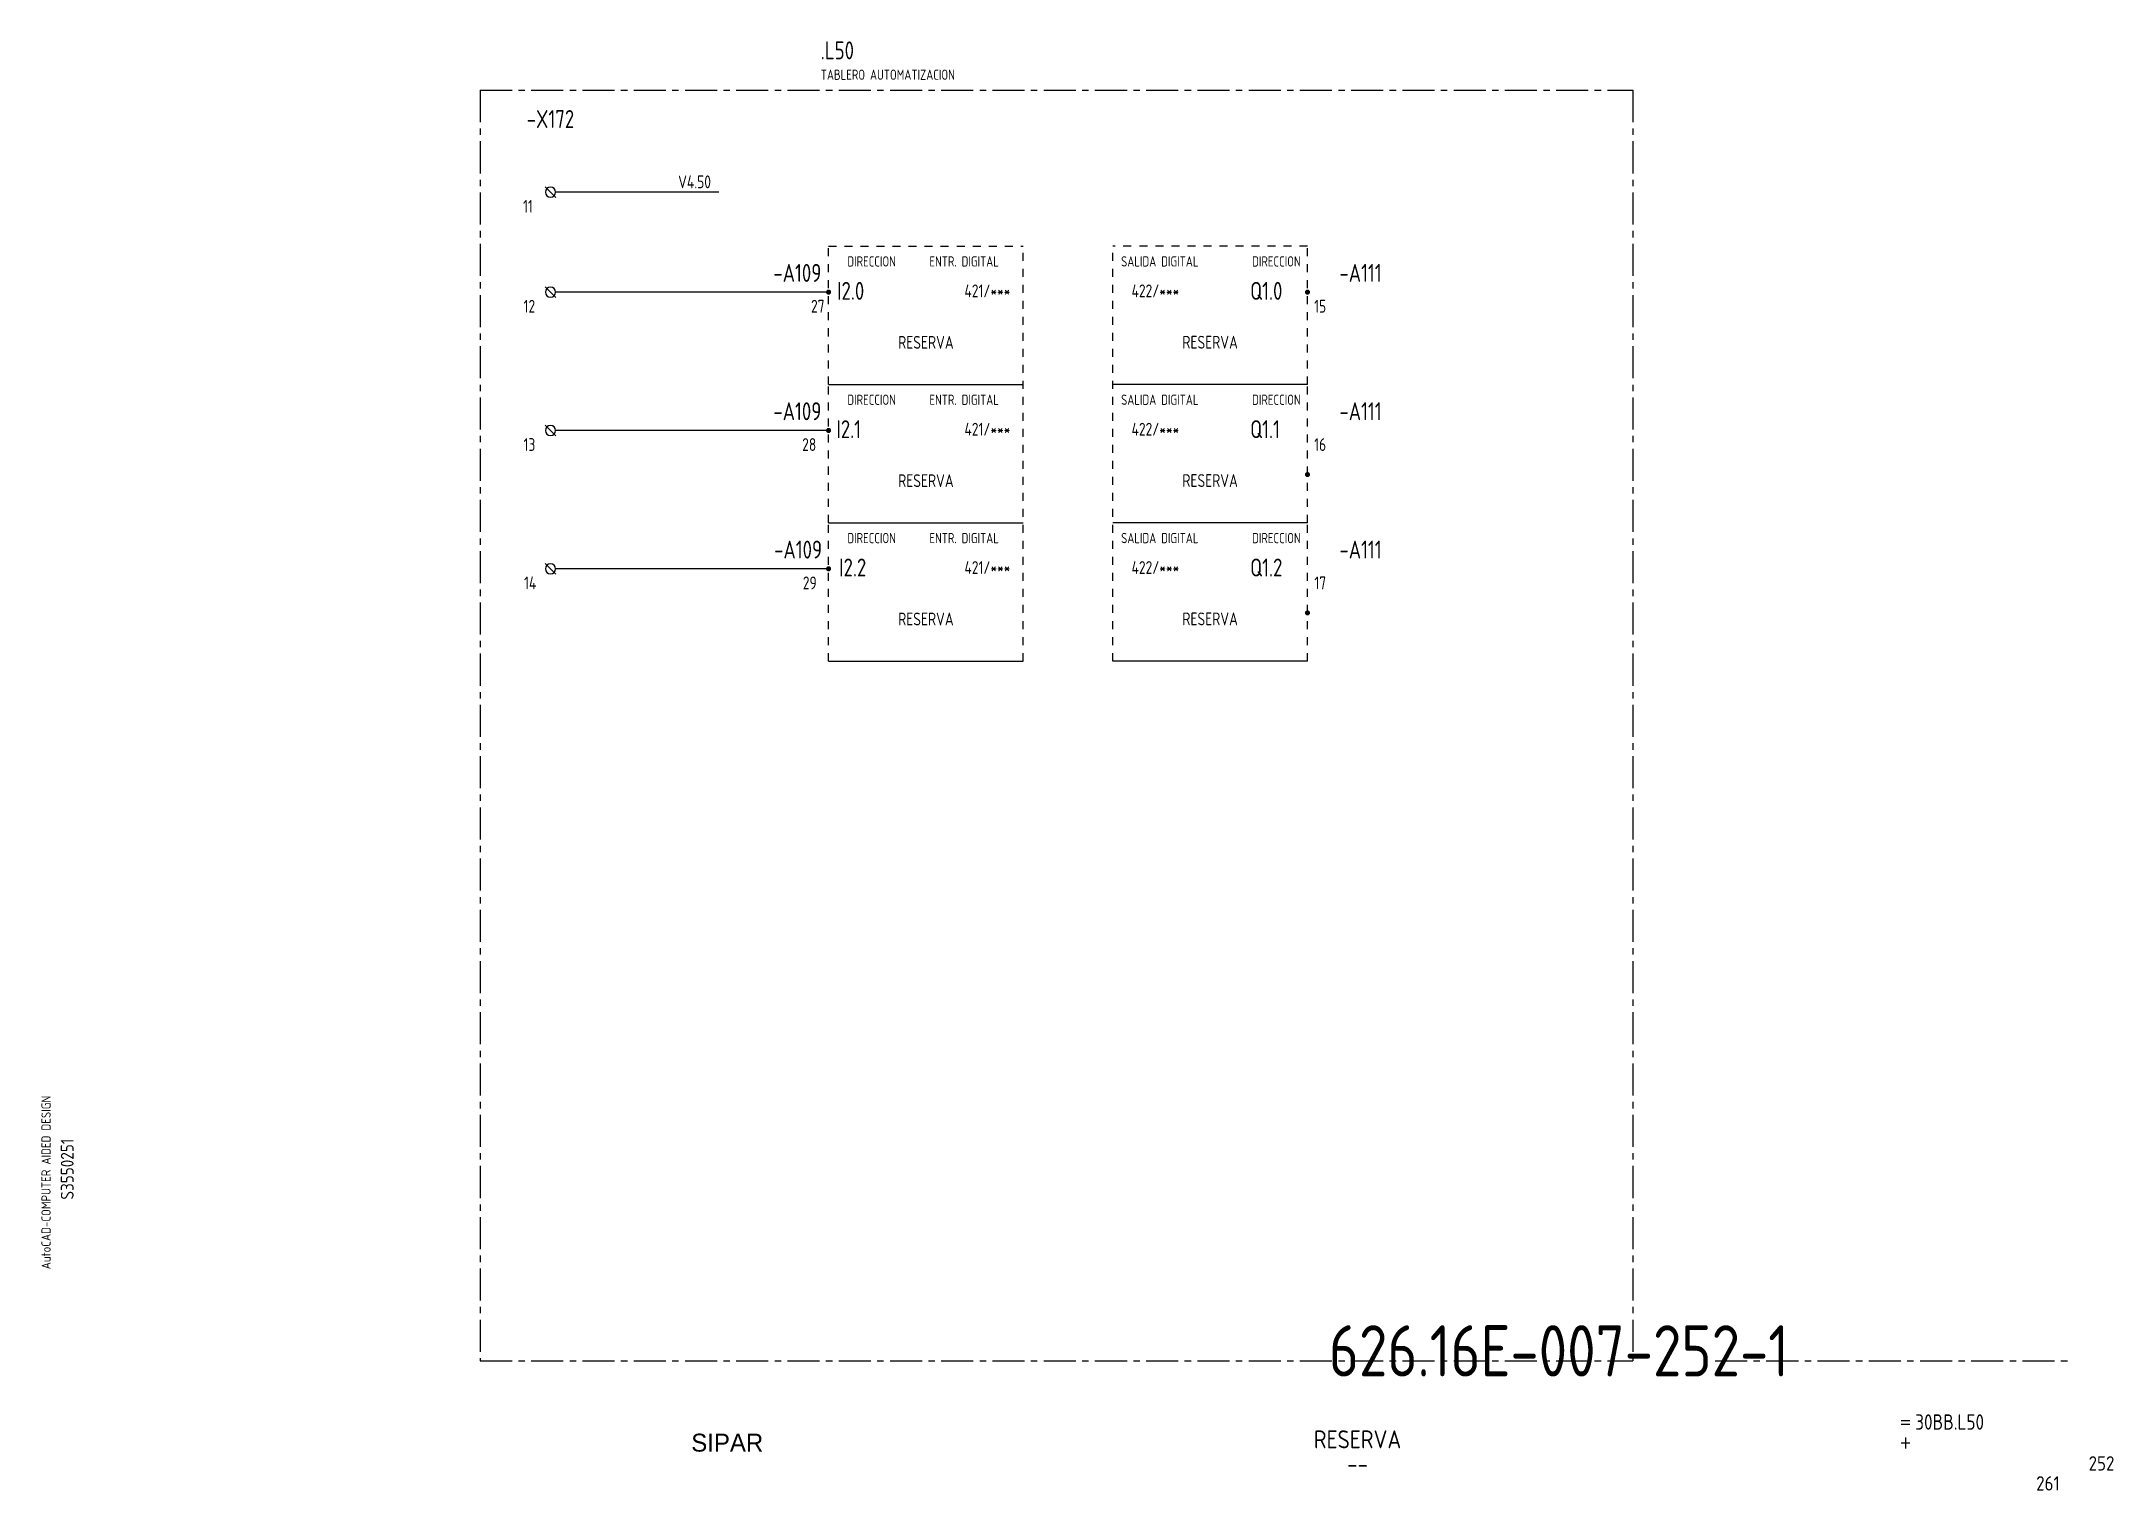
# Model space of a CAD drawing. Extents: x 10 to 414, y 6 to 288.
import ezdxf
from ezdxf.enums import TextEntityAlignment as Align

# ---------------------------------------------------------------- set-up
doc = ezdxf.new("R2010")
doc.units = 0
doc.header["$LTSCALE"] = 5
doc.header["$MEASUREMENT"] = 0
doc.linetypes.add('CENTER', pattern=[2, 1.25, -0.25, 0.25, -0.25])
doc.linetypes.add('HIDDEN1', pattern=[0.625, 0.3125, -0.3125])
doc.layers.get('0').update_dxf_attribs({"linetype": 'CONTINUOUS'})
doc.layers.add('3', color=3, linetype='CONTINUOUS')
doc.layers.add('CART', color=7, linetype='CONTINUOUS')
doc.styles.add('DIN', font='DIN.shx', dxfattribs={"width": 0.85})
doc.styles.add('N', font='ROMANS', dxfattribs={"width": 0.85, "height": 3})
doc.styles.add('SIMPLEX', font='SIMPLEX', dxfattribs={"width": 0.85})
doc.styles.add('X', font='UNIV.SHX', dxfattribs={"height": 3.5})

# ---------------------------------------------------------------- blocks, each defined once
blk = doc.blocks.new('B5-3')
at = {"linetype": 'Continuous', "const_width": 0.5}
blk.add_lwpolyline([(-0.25, 0, 1), (0.25, 0, 1)], format="xyb", close=True, dxfattribs=at)
blk = doc.blocks.new('NORMALE')
at = {"linetype": 'Continuous'}
blk.add_line((-1.06, -1.06), (1.06, 1.06), dxfattribs=at)
at = {"color": 7}
blk.add_circle((0, 0), 1, dxfattribs=at)
at = {"color": 7, "style": 'SIMPLEX', "flags": 9}
for tag, p in [('QUADRO', (-7.5, 4)), ('SEZIONE', (-7.5, 2.5)), ('NUMO', (-7.5, 1)), ('NUMM', (-7.5, -0.5)), ('NOTEM', (-7.5, -2)), ('NOTEV', (-7.5, -3.5)), ('UTENZA', (-7.5, -5)), ('RIP', (-7.5, -6.5)), ('RAGGIO', (-7.5, -8))]:
    blk.add_attdef(tag, p, '', height=1, dxfattribs=at)
at = {"color": 3, "style": 'SIMPLEX', "flags": 8}
for tag, p in [('NUMI', (1.5, 0.5)), ('MORSETTIERA', (1.5, -2.5))]:
    blk.add_attdef(tag, p, '', height=2, dxfattribs=at)

msp = doc.modelspace()

# ---------------------------------------------------------------- linework, layer by layer
at = {"color": 3, "linetype": 'CENTER'}
for p, q in [((95.26, 279), (95.26, 31)), ((95.26, 279), (320.23, 279)), ((320.23, 279), (320.23, 31)), ((95.26, 31), (320.23, 31))]:
    msp.add_line(p, q, dxfattribs=at)
for p, q in [((141.84, 259.07), (110, 259.07)), ((163.27, 239.56), (110, 239.56)), ((163.27, 212.56), (110, 212.56)), ((163.27, 185.56), (110, 185.56))]:
    msp.add_line(p, q)
at = {"linetype": 'HIDDEN1'}
for p, q in [((163.27, 248.56), (201.27, 248.56)), ((163.27, 221.56), (163.27, 248.56)), ((201.27, 167.56), (201.27, 248.56)), ((256.73, 248.56), (218.73, 248.56)), ((218.73, 167.56), (218.73, 248.56)), ((256.73, 221.56), (256.73, 248.56)), ((163.27, 194.56), (163.27, 221.56)), ((256.73, 194.56), (256.73, 221.56)), ((163.27, 167.56), (163.27, 194.56)), ((256.73, 167.56), (256.73, 194.56))]:
    msp.add_line(p, q, dxfattribs=at)
at = {"linetype": 'Continuous'}
for p, q in [((163.27, 221.56), (201.27, 221.56)), ((256.73, 221.56), (218.73, 221.56)), ((163.27, 194.56), (201.27, 194.56)), ((256.73, 194.56), (218.73, 194.56)), ((256.73, 194.56), (218.73, 194.56)), ((163.27, 167.56), (201.27, 167.56)), ((256.73, 167.56), (218.73, 167.56))]:
    msp.add_line(p, q, dxfattribs=at)
at = {"layer": '3', "linetype": 'CENTER'}
msp.add_line((336.27, 31), (406.27, 31), dxfattribs=at)

# ---------------------------------------------------------------- block references
at = {"linetype": 'Continuous', "xscale": -1}
for p in [(109, 259.07), (109, 239.56), (109, 212.56), (109, 185.56)]:
    msp.add_blockref('NORMALE', p, dxfattribs=at)
for p in [(163.27, 239.56), (163.27, 212.56), (163.27, 185.56)]:
    msp.add_blockref('B5-3', p)
at = {"xscale": -1}
for p in [(256.73, 239.56), (256.73, 203.96), (256.73, 176.96)]:
    msp.add_blockref('B5-3', p, dxfattribs=at)

# ---------------------------------------------------------------- texts
at = {"color": 3, "style": 'DIN', "width": 0.8}
for s, p in [('.L50', (161.75, 285)), ('I2.0', (164.93, 238.06)), ('Q1.0', (245.55, 238.06)), ('I2.1', (164.8, 211.06)), ('Q1.1', (245.55, 211.06)), ('I2.2', (165.33, 184.06)), ('Q1.2', (245.55, 184.06))]:
    msp.add_text(s, height=3.5, dxfattribs=at).set_placement(p)
at = {"style": 'DIN', "width": 0.8}
for s, height, p in [('TABLERO AUTOMATIZACION', 2, (161.75, 281)), ('11', 2.5, (103.66, 255.07)), ('12', 2.5, (103.76, 235.56)), ('13', 2.5, (103.76, 208.56)), ('14', 2.5, (103.85, 181.56))]:
    msp.add_text(s, height=height, dxfattribs=at).set_placement(p)
at = {"color": 3, "style": 'DIN', "width": 0.8}
msp.add_text('-X172', height=3.5, dxfattribs=at).set_placement((109, 271.6), align=Align.CENTER)
at = {"style": 'DIN', "width": 0.8}
for s, p in [('V4.50', (137.12, 259.84)), ('RESERVA', (182.27, 228.51)), ('RESERVA', (237.73, 228.54)), ('RESERVA', (182.27, 201.51)), ('RESERVA', (237.73, 201.54)), ('RESERVA', (182.27, 174.51)), ('RESERVA', (237.73, 174.54))]:
    msp.add_text(s, height=2.5, dxfattribs=at).set_placement(p, align=Align.CENTER)
at = {"color": 3, "style": 'DIN', "width": 0.8}
for s, p in [('-A109', (161.86, 241.56)), ('-A111', (271.2, 241.56)), ('-A109', (161.86, 214.56)), ('-A111', (271.2, 214.56)), ('-A109', (162, 187.56)), ('-A111', (271.2, 187.56))]:
    msp.add_text(s, height=3.5, dxfattribs=at).set_placement(p, align=Align.RIGHT)
at = {"color": 1, "style": 'DIN', "width": 0.8}
for p in [(176.41, 244.56), (255.4, 244.56), (176.41, 217.56), (255.4, 217.56), (176.41, 190.56), (255.4, 190.56)]:
    msp.add_text('DIRECCION', height=2, dxfattribs=at).set_placement(p, align=Align.RIGHT)
for s, p in [('ENTR. DIGITAL', (182.95, 244.56)), ('SALIDA DIGITAL', (220.36, 244.56)), ('ENTR. DIGITAL', (182.95, 217.56)), ('SALIDA DIGITAL', (220.36, 217.56)), ('ENTR. DIGITAL', (182.95, 190.56)), ('SALIDA DIGITAL', (220.36, 190.56))]:
    msp.add_text(s, height=2, dxfattribs=at).set_placement(p)
at = {"style": 'DIN', "width": 0.8}
for s, p in [('421/***', (198.74, 238.56)), ('422/***', (231.7, 238.56)), ('27', (162.49, 235.56)), ('15', (260.37, 235.56)), ('28', (160.87, 208.56)), ('421/***', (198.74, 211.56)), ('422/***', (231.7, 211.56)), ('16', (260.37, 208.56)), ('421/***', (198.74, 184.56)), ('422/***', (231.7, 184.56)), ('29', (160.96, 181.56)), ('17', (260.37, 181.56))]:
    msp.add_text(s, height=2.5, dxfattribs=at).set_placement(p, align=Align.RIGHT)
at = {"color": 2, "insert": (260.91, 37.92), "char_height": 10, "width": 111.0411, "attachment_point": 1, "style": 'DIN'}
msp.add_mtext('626.16E-007-252-1', dxfattribs=at)
at = {"layer": 'CART', "color": 1, "style": 'DIN', "width": 0.9}
msp.add_text('AutoCAD-COMPUTER AIDED DESIGN', height=1.8, rotation=90, dxfattribs=at).set_placement((11.47, 48.84))
at = {"layer": 'CART', "color": 3, "style": 'N', "width": 0.85}
for s, p in [('=', (372.24, 17.91)), ('+', (372.24, 13.87))]:
    msp.add_text(s, height=2.5, dxfattribs=at).set_placement(p)
at = {"layer": 'CART', "color": 3, "style": 'DIN', "width": 0.9, "flags": 1}
msp.add_attdef('S3550251', text='', height=2.5, rotation=90, dxfattribs=at).set_placement((15.95, 68.38), align=Align.CENTER)
at = {"layer": 'CART', "color": 3, "style": 'DIN', "width": 0.85}
msp.add_attdef('30BB.L50', text='', height=3, dxfattribs=at).set_placement((375.33, 16.63), align=Align.BOTTOM_LEFT)
at = {"layer": 'CART', "color": 6, "style": 'X', "flags": 1}
msp.add_attdef('SIPAR', text='', height=3.5, dxfattribs=at).set_placement((143.5, 15), align=Align.MIDDLE)
at = {"layer": 'CART', "color": 2, "style": 'DIN', "width": 0.9, "flags": 1}
for tag, p in [('RESERVA', (266.5, 15.65)), ('--', (266.5, 10.82))]:
    msp.add_attdef(tag, text='', height=3.5, dxfattribs=at).set_placement(p, align=Align.MIDDLE)
msp.add_attdef('252', text='', height=2.8, dxfattribs=at).set_placement((414.2, 9.56), align=Align.RIGHT)
at = {"layer": 'CART', "color": 7, "style": 'DIN', "width": 0.9, "flags": 1}
msp.add_attdef('261', (398.93, 5.65), '', height=2.8, dxfattribs=at)

doc.saveas('drawing.dxf')
